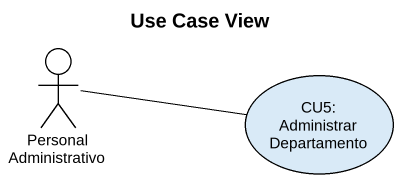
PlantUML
@startuml
title Use Case View
actor "Personal Administrativo" as Personal_Administrativo
usecase "CU5: Administrar Departamento" as CU5_Administrar_Departamento
Personal_Administrativo -right- CU5_Administrar_Departamento
@enduml
